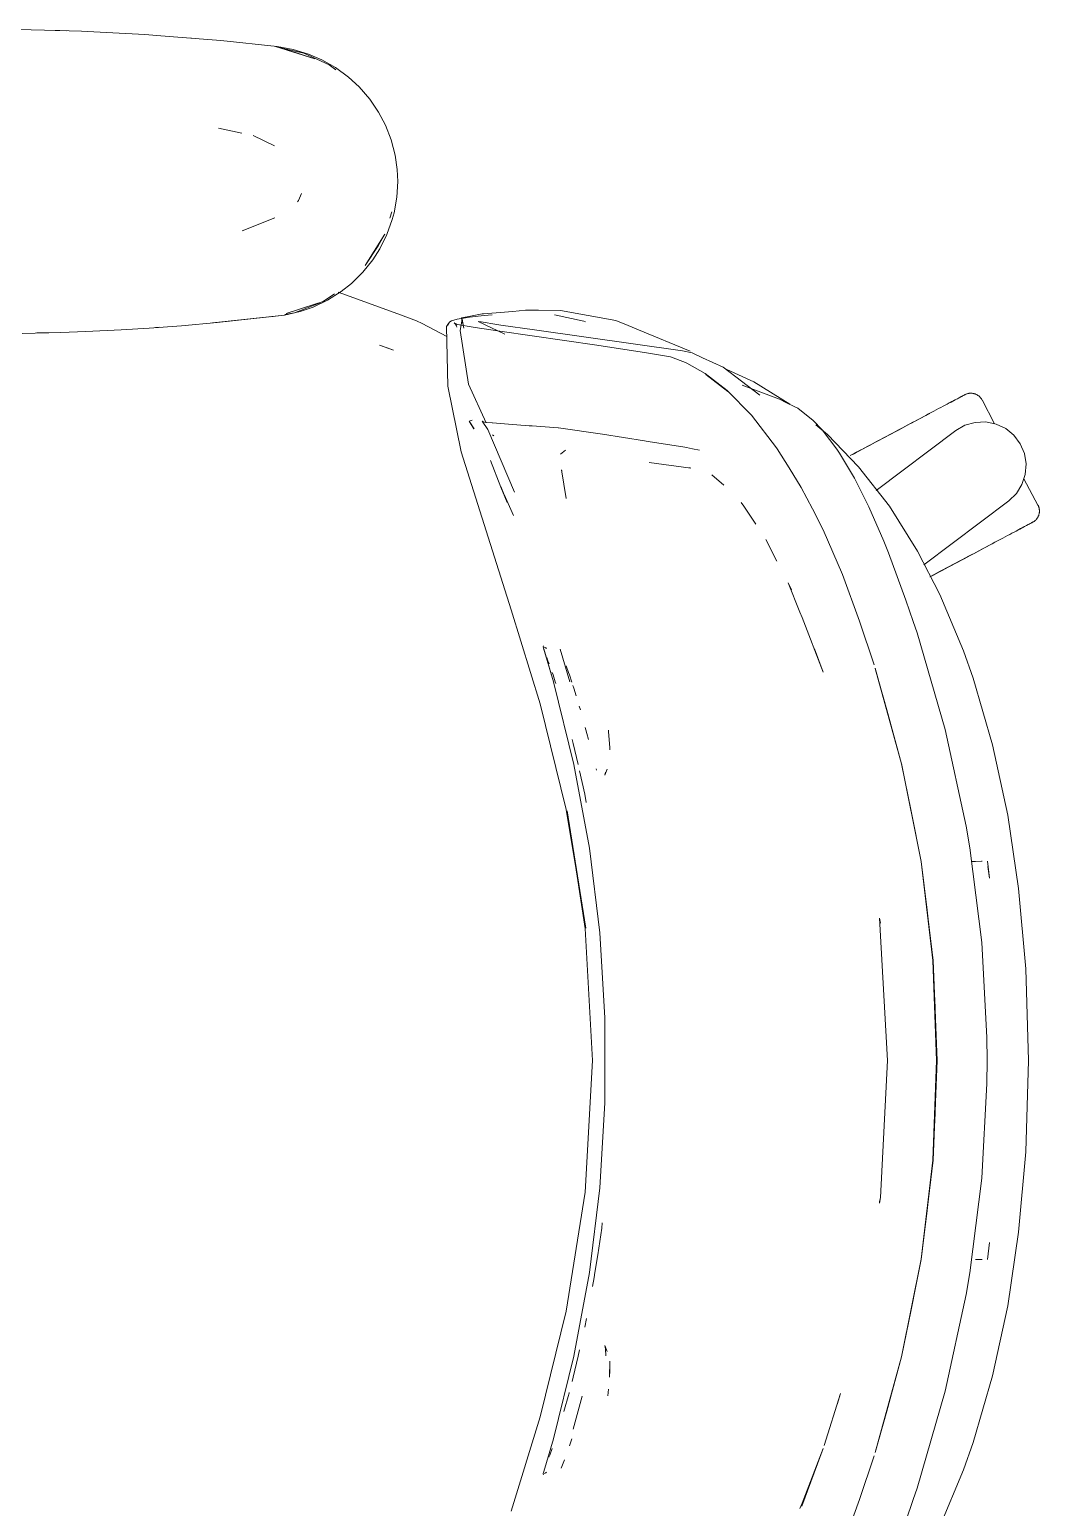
# Model space of a CAD drawing. Header units: millimetres. Extents: x 155920 to 295199, y -4084 to 97293.
# Drawn here: x 186859.9 to 187181.4, y 31673.4 to 32144.2 of the extents above; entities that cross this region are included whole.
import ezdxf

# ---------------------------------------------------------------- set-up
doc = ezdxf.new("R2010")
doc.units = ezdxf.units.MM
doc.header["$MEASUREMENT"] = 0
doc.layers.add('G-IMPT', color=8, linetype='CONTINUOUS', lineweight=9)
doc.layers.add('I-FURN', color=8, linetype='CONTINUOUS', lineweight=9)

msp = doc.modelspace()

# ---------------------------------------------------------------- linework, layer by layer
at = {"layer": 'G-IMPT'}
for p, q in [((186856.17, 32144.17), (186864.59, 32144)), ((186876.35, 32143.61), (186864.59, 32144)), ((186869.53, 32143.86), (186868.03, 32143.88)), ((186871.46, 32143.75), (186869.53, 32143.86)), ((186876.35, 32143.61), (186882.37, 32143.36)), ((186896.51, 32142.55), (186882.37, 32143.36)), ((186901.6, 32142.22), (186896.51, 32142.55)), ((186901.6, 32142.22), (186916.66, 32140.98)), ((186909.79, 32141.57), (186911.46, 32141.4)), ((186916.66, 32140.98), (186920.79, 32140.63)), ((186920.79, 32140.63), (186938.71, 32138.72)), ((186938.2, 32138.72), (186950.66, 32134.89)), ((186938.2, 32138.72), (186941.52, 32137.81)), ((186938.71, 32138.72), (186943.76, 32137.83)), ((186947.17, 32136.68), (186938.77, 32138.6)), ((186950.66, 32134.89), (186941.52, 32137.81)), ((186948.62, 32136.36), (186943.76, 32137.83)), ((186947.17, 32136.68), (186955.24, 32132.94)), ((186952.86, 32134.55), (186948.62, 32136.36)), ((186952.86, 32134.55), (186957.3, 32132.04)), ((186957.34, 32131.35), (186955.24, 32132.94)), ((186961.39, 32129.04), (186957.3, 32132.04)), ((186961.39, 32129.04), (186964.82, 32125.88)), ((186968.14, 32122.04), (186964.82, 32125.88)), ((186970.98, 32117.87), (186968.14, 32122.04)), ((186970.98, 32117.87), (186973.16, 32113.71)), ((186920, 32112.75), (186927.43, 32111.18)), ((186973.16, 32113.71), (186975, 32109)), ((186937.83, 32107.15), (186931.05, 32110.42)), ((186976.26, 32104.13), (186975, 32109)), ((186976.26, 32104.13), (186976.91, 32099.62)), ((186977.08, 32095.77), (186976.91, 32099.62)), ((186977.08, 32095.77), (186976.78, 32090.73)), ((186945.45, 32089.72), (186945.15, 32089.27)), ((186946.46, 32091.95), (186945.45, 32089.72)), ((186976.78, 32090.73), (186975.9, 32085.78)), ((186927.5, 32080.05), (186937.92, 32084.2)), ((186973.63, 32078.88), (186975.34, 32083.66)), ((186974.54, 32084.09), (186975.16, 32086.12)), ((186975.9, 32085.78), (186975.34, 32083.66)), ((186972.98, 32078.98), (186966.66, 32069.03)), ((186972.98, 32078.98), (186970.82, 32075.3)), ((186973.63, 32078.88), (186971.39, 32074.37)), ((186970.82, 32075.3), (186966.66, 32069.03)), ((186971.39, 32074.37), (186969.12, 32070.82)), ((186965.93, 32066.85), (186969.12, 32070.82)), ((186965.93, 32066.85), (186962.33, 32063.3)), ((186953.37, 32057.56), (186956.95, 32059.98)), ((186954.69, 32057.95), (186959.02, 32060.68)), ((186958.12, 32060.56), (186977.06, 32053.61)), ((186962.33, 32063.3), (186959.02, 32060.68)), ((186953.37, 32057.56), (186941.52, 32053.74)), ((186950.66, 32056.65), (186941.52, 32053.74)), ((186944.15, 32053.95), (186952.33, 32057.15)), ((186950.11, 32055.76), (186945.98, 32054.31)), ((186954.69, 32057.95), (186950.11, 32055.76)), ((186953.37, 32057.56), (186950.66, 32056.65)), ((187013.75, 32054.4), (187017.71, 32054.74)), ((187021.87, 32054.74), (187017.71, 32054.74)), ((187028.84, 32054.72), (187021.87, 32054.74)), ((187028.84, 32054.72), (187046.54, 32051.48)), ((186919.58, 32050.8), (186908.19, 32049.82)), ((186941.02, 32053.15), (186918.06, 32050.7)), ((186918.06, 32050.7), (186938.2, 32052.82)), ((186941.02, 32053.15), (186919.58, 32050.8)), ((186936.69, 32052.68), (186938.2, 32052.82)), ((186941.02, 32053.15), (186938.2, 32052.82)), ((186941.02, 32053.15), (186945.98, 32054.31)), ((186941.1, 32053.37), (186944.15, 32053.95)), ((186977.06, 32053.61), (186983.04, 32051.43)), ((186984.8, 32050.5), (186983.04, 32051.43)), ((186992.7, 32046.36), (186984.8, 32050.5)), ((186992.63, 32049.55), (186993.24, 32050.58)), ((186993.11, 32049.96), (186993.24, 32050.58)), ((186993.11, 32049.96), (186993.22, 32050.51)), ((186993.24, 32050.58), (186993.22, 32050.51)), ((186993.61, 32051.08), (186993.24, 32050.58)), ((186994.15, 32051.4), (186993.61, 32051.08)), ((186994.15, 32051.4), (186996.01, 32051.95)), ((186995.5, 32050.36), (186995, 32050.75)), ((186996.1, 32050.19), (186995, 32050.75)), ((186996.1, 32050.19), (186995.48, 32050.36)), ((186995.48, 32050.36), (187001.75, 32049.25)), ((186995.5, 32050.36), (186995.83, 32049.82)), ((186999.29, 32052.49), (186996.01, 32051.95)), ((186997.62, 32051.89), (186996.93, 32048.31)), ((186999.7, 32052.74), (186997.38, 32052.3)), ((186998.11, 32049.02), (186997.38, 32052.3)), ((186998.11, 32049.02), (186997.62, 32051.89)), ((186999.29, 32052.49), (186999.91, 32052.56)), ((187003.95, 32053.56), (186999.7, 32052.74)), ((186999.91, 32052.56), (187004.59, 32053.08)), ((187002.72, 32051.16), (187011.12, 32047.17)), ((187002.72, 32051.16), (187003.58, 32051.02)), ((187008.6, 32050.19), (187003.58, 32051.02)), ((187004.42, 32053.6), (187003.95, 32053.56)), ((187004.42, 32053.6), (187013.75, 32054.4)), ((187004.59, 32053.08), (187007.18, 32053.29)), ((187008.6, 32050.19), (187009.9, 32049.97)), ((187020.56, 32048.53), (187009.9, 32049.97)), ((187026.98, 32053.3), (187036.28, 32051.26)), ((187036.28, 32051.26), (187036.86, 32051.11)), ((187046.54, 32051.48), (187050.4, 32049.88)), ((186857.53, 32047.4), (186869.84, 32047.69)), ((186864.31, 32047.54), (186862.18, 32047.54)), ((186865.97, 32047.61), (186864.31, 32047.54)), ((186877.72, 32047.99), (186869.84, 32047.69)), ((186877.72, 32047.99), (186889.03, 32048.53)), ((186897.9, 32049.09), (186889.03, 32048.53)), ((186897.9, 32049.09), (186908.19, 32049.82)), ((186899.94, 32049.22), (186901.36, 32049.36)), ((186993.02, 32030.56), (186992.63, 32049.55)), ((186995.9, 32049.32), (186995.83, 32049.82)), ((186999.65, 32031.26), (186996.93, 32048.31)), ((187001.75, 32049.25), (187009.6, 32048.14)), ((187009.6, 32048.14), (187040.47, 32043.59)), ((187020.56, 32048.53), (187067.78, 32041.86)), ((187053.76, 32048.49), (187050.4, 32049.88)), ((187070.21, 32041.7), (187053.76, 32048.49)), ((186975.76, 32042.02), (186971.29, 32043.65)), ((186971.29, 32043.65), (186975.17, 32042.28)), ((186975.76, 32042.02), (186975.17, 32042.28)), ((187040.47, 32043.59), (187056.24, 32041.19)), ((187063.91, 32039.89), (187056.24, 32041.19)), ((187067.78, 32041.86), (187070.77, 32041.21)), ((187074.14, 32039.64), (187070.77, 32041.21)), ((187063.91, 32039.89), (187068.7, 32038.14)), ((187069.12, 32037.93), (187068.7, 32038.14)), ((187074.96, 32034.64), (187069.12, 32037.93)), ((187074.14, 32039.64), (187080.66, 32036.6)), ((187092.36, 32027.66), (187080.66, 32036.6)), ((187081.85, 32035.93), (187090.47, 32031.95)), ((186999.65, 32031.26), (187005.26, 32018.91)), ((187074.96, 32034.64), (187081.93, 32029.22)), ((187082.13, 32028.92), (187075.18, 32034.31)), ((187075.18, 32034.31), (187078.56, 32031.72)), ((187082.13, 32028.92), (187078.56, 32031.72)), ((187090.47, 32031.95), (187101.92, 32024.83)), ((186993.02, 32030.56), (186997.21, 32009.61)), ((187089.66, 32021.32), (187081.93, 32029.22)), ((187086.71, 32030.89), (187098.61, 32026.38)), ((187100.84, 32025.31), (187098.61, 32026.38)), ((187103.28, 32024.14), (187100.84, 32025.31)), ((187104.41, 32023.52), (187103.28, 32024.14)), ((187104.41, 32023.52), (187109.28, 32019.66)), ((186999.79, 32019.44), (186999.85, 32019.45)), ((186999.79, 32019.44), (187001.38, 32016.97)), ((187000.72, 32019.73), (186999.85, 32019.45)), ((187001.38, 32016.97), (186999.85, 32019.45)), ((186999.85, 32019.45), (187001.34, 32016.99)), ((187004.71, 32019.14), (187003.99, 32019.43)), ((187003.99, 32019.43), (187005.75, 32016.76)), ((187004.71, 32019.14), (187004.73, 32019.14)), ((187007.11, 32018.84), (187004.73, 32019.14)), ((187007.11, 32018.84), (187007.19, 32018.84)), ((187011.06, 32018.54), (187007.19, 32018.84)), ((187018.92, 32017.98), (187011.06, 32018.54)), ((187019.91, 32017.91), (187018.92, 32017.98)), ((187028.15, 32017.29), (187019.91, 32017.91)), ((187028.15, 32017.29), (187028.23, 32017.28)), ((187042.3, 32015.25), (187028.23, 32017.28)), ((187089.66, 32021.32), (187097.68, 32010.88)), ((187109.28, 32019.66), (187112.17, 32016.64)), ((187113.84, 32015.22), (187110.17, 32018.22)), ((187005.75, 32016.76), (187014.19, 31996.78)), ((187007.21, 32015.04), (187007.64, 32014.77)), ((187042.3, 32015.25), (187055.66, 32013.13)), ((187055.66, 32013.13), (187056.17, 32013.05)), ((187056.78, 32012.96), (187056.17, 32013.05)), ((187056.78, 32012.96), (187068.5, 32011.15)), ((187112.17, 32016.64), (187116.89, 32010.51)), ((187113.84, 32015.22), (187123.8, 32004.92)), ((187013.2, 31959.37), (186997.21, 32009.61)), ((187028.89, 32008.9), (187030.53, 32010.18)), ((187068.5, 32011.15), (187068.97, 32011.08)), ((187070.95, 32010.66), (187068.97, 32011.08)), ((187073.12, 32010.2), (187070.95, 32010.66)), ((187097.85, 32010.63), (187097.68, 32010.88)), ((187101.73, 32004.53), (187097.85, 32010.63)), ((187116.89, 32010.51), (187117.75, 32009.22)), ((187122.49, 32001.22), (187117.75, 32009.22)), ((187009.89, 31998.42), (187006.64, 32006.89)), ((187029.24, 32003.95), (187030.64, 31994.79)), ((187029.24, 32003.95), (187029.29, 32003.6)), ((187057.08, 32006.28), (187070.43, 32004.5)), ((187070.43, 32004.5), (187069.96, 32004.64)), ((187101.73, 32004.53), (187105.5, 31998.3)), ((187133.61, 31992.32), (187123.8, 32004.92)), ((187011.91, 31993.52), (187009.89, 31998.63)), ((187009.89, 31998.63), (187011.91, 31993.51)), ((187009.89, 31998.42), (187011.91, 31993.52)), ((187080.93, 31999), (187077.02, 32002.34)), ((187109.07, 31991.51), (187105.5, 31998.3)), ((187122.79, 32000.62), (187122.49, 32001.22)), ((187122.79, 32000.62), (187126.79, 31992.61)), ((187010.91, 31996.04), (187013.96, 31989.33)), ((187087.21, 31992.37), (187086.45, 31993.47)), ((187087.21, 31992.37), (187090.7, 31987.23)), ((187109.07, 31991.51), (187112.46, 31984.78)), ((187127.01, 31992.17), (187126.79, 31992.61)), ((187127.01, 31992.17), (187131.78, 31981.21)), ((187142.58, 31978.03), (187133.61, 31992.32)), ((187090.7, 31987.23), (187091.09, 31986.66)), ((187118.63, 31970.56), (187112.46, 31984.78)), ((187094.23, 31981.76), (187097.77, 31974.79)), ((187131.78, 31981.21), (187133.26, 31977.53)), ((187138.86, 31962.45), (187133.26, 31977.53)), ((187149.67, 31964.25), (187142.58, 31978.03)), ((187124.09, 31955.68), (187118.63, 31970.56)), ((187105.13, 31958.6), (187101.4, 31967.92)), ((187101.4, 31967.92), (187102.4, 31965.68)), ((187138.86, 31962.45), (187141.21, 31955.63)), ((187157.19, 31946.28), (187149.67, 31964.25)), ((187022.38, 31929.39), (187013.2, 31959.37)), ((187105.79, 31956.87), (187105.13, 31958.6)), ((187112.5, 31939.42), (187105.79, 31956.87)), ((187124.09, 31955.68), (187128.74, 31941.82)), ((187142.4, 31952.03), (187141.21, 31955.63)), ((187142.4, 31952.03), (187151.34, 31921.2)), ((187023.34, 31947.56), (187023.48, 31947.81)), ((187026.61, 31936.34), (187023.34, 31947.56)), ((187026.61, 31936.34), (187023.5, 31947.16)), ((187023.55, 31946.87), (187023.5, 31947.16)), ((187026.61, 31936.34), (187023.55, 31946.87)), ((187024.44, 31947.02), (187023.82, 31947.41)), ((187024.44, 31947.02), (187024.22, 31947.17)), ((187031.81, 31936.34), (187028.77, 31946.76)), ((187112.5, 31939.42), (187109.78, 31946.85)), ((187024.89, 31943.09), (187024.49, 31944.16)), ((187025.23, 31942.12), (187024.89, 31943.09)), ((187157.19, 31946.28), (187160.26, 31937.54)), ((187026.22, 31939.37), (187026.51, 31938.57)), ((187027.24, 31936.34), (187026.51, 31938.57)), ((187030.68, 31941.52), (187031.44, 31939.36)), ((187031.7, 31938.64), (187031.44, 31939.36)), ((187031.7, 31938.64), (187032.47, 31936.33)), ((187132.83, 31927.51), (187129.06, 31940.67)), ((187137.49, 31910.26), (187129.06, 31940.67)), ((187137.49, 31910.26), (187129.1, 31940.76)), ((187160.26, 31937.54), (187166.44, 31916.3)), ((187033.16, 31910.02), (187026.61, 31936.34)), ((187027.24, 31936.34), (187027.39, 31935.88)), ((187032.85, 31935.2), (187033.1, 31934.42)), ((187033.1, 31934.42), (187033.88, 31931.92)), ((187022.38, 31929.39), (187030.7, 31895.71)), ((187034.87, 31928.63), (187035.21, 31927.51)), ((187132.83, 31927.51), (187137.49, 31910.26)), ((187036.78, 31921.84), (187037.78, 31917.98)), ((187036.78, 31921.84), (187037.17, 31920.31)), ((187044.21, 31920.49), (187044.17, 31920.97)), ((187044.48, 31916.78), (187044.21, 31920.49)), ((187158.01, 31890.41), (187151.34, 31921.2)), ((187032.93, 31916.76), (187032.59, 31918.04)), ((187034.48, 31910.01), (187032.93, 31916.76)), ((187044.48, 31916.78), (187044.58, 31915.41)), ((187044.58, 31914.71), (187044.58, 31915.41)), ((187166.44, 31916.3), (187171.25, 31893.94)), ((187033.16, 31910.02), (187038.09, 31883.36)), ((187143.66, 31879.14), (187137.44, 31910.38)), ((187137.44, 31910.38), (187143.66, 31879.21)), ((187137.49, 31910.26), (187140.56, 31895.24)), ((187036.64, 31900.61), (187034.93, 31908.03)), ((187040.38, 31908.22), (187040.24, 31908.63)), ((187043.05, 31906.62), (187043.73, 31908.57)), ((187043.05, 31906.62), (187043.26, 31907.66)), ((187037.11, 31897.98), (187036.64, 31900.61)), ((187030.7, 31895.71), (187036.96, 31857.97)), ((187036.69, 31857.79), (187030.96, 31895.33)), ((187036.96, 31857.97), (187030.96, 31895.33)), ((187143.66, 31879.14), (187140.56, 31895.24)), ((187159.19, 31883.49), (187158.01, 31890.41)), ((187174.74, 31870.52), (187171.25, 31893.94)), ((187038.09, 31883.36), (187041.39, 31856.44)), ((187163.01, 31853.32), (187159.19, 31883.49)), ((187147.48, 31847.62), (187143.66, 31879.21)), ((187145.6, 31863.66), (187143.66, 31879.14)), ((187147.44, 31847.58), (187143.66, 31879.14)), ((187159.74, 31879.13), (187160.99, 31879.18)), ((187163.08, 31879.25), (187160.99, 31879.18)), ((187163.08, 31879.25), (187162.97, 31879.25)), ((187164.84, 31879.22), (187165.49, 31873.8)), ((187164.92, 31877.57), (187165.49, 31873.8)), ((187177.01, 31844.95), (187174.74, 31870.52)), ((187145.6, 31863.66), (187147.44, 31847.58)), ((187036.69, 31857.79), (187039.05, 31815.8)), ((187130.44, 31861.08), (187130.48, 31860.84)), ((187130.72, 31859.53), (187130.48, 31860.84)), ((187132.99, 31815.8), (187130.49, 31861.15)), ((187130.49, 31861.15), (187130.72, 31859.53)), ((187043.04, 31829.37), (187041.39, 31856.44)), ((187164.62, 31823.12), (187163.01, 31853.32)), ((187147.44, 31847.58), (187148.12, 31832.69)), ((187147.44, 31847.58), (187148.59, 31815.8)), ((187148.81, 31815.81), (187147.48, 31847.62)), ((187177.85, 31815.8), (187177.01, 31844.95)), ((187043.04, 31802.24), (187043.04, 31829.37)), ((187148.12, 31832.69), (187148.59, 31815.8)), ((187164.62, 31823.12), (187164.72, 31815.8)), ((187036.69, 31773.82), (187039.05, 31815.8)), ((187133.04, 31815.8), (187130.72, 31772.08)), ((187132.99, 31815.8), (187130.72, 31772.08)), ((187147.44, 31784.03), (187148.59, 31815.8)), ((187147.48, 31783.99), (187148.81, 31815.81)), ((187148.12, 31798.92), (187148.59, 31815.8)), ((187164.62, 31808.49), (187164.72, 31815.8)), ((187177.01, 31786.66), (187177.85, 31815.8)), ((187164.62, 31808.49), (187163.01, 31778.29)), ((187043.04, 31802.24), (187041.39, 31775.17)), ((187148.12, 31798.92), (187147.44, 31784.03)), ((187174.74, 31761.09), (187177.01, 31786.66)), ((187147.44, 31784.03), (187143.66, 31752.47)), ((187147.48, 31783.99), (187143.66, 31752.4)), ((187147.44, 31784.03), (187145.6, 31767.95)), ((187163.01, 31778.29), (187159.19, 31748.12)), ((187030.7, 31735.9), (187036.69, 31773.82)), ((187038.09, 31748.25), (187041.39, 31775.17)), ((187130.44, 31770.53), (187130.48, 31770.77)), ((187130.72, 31772.08), (187130.46, 31770.3)), ((187130.72, 31772.08), (187130.48, 31770.77)), ((187143.66, 31752.47), (187145.6, 31767.95)), ((187042.01, 31762.41), (187042.19, 31764.07)), ((187040.72, 31753.88), (187042.01, 31762.41)), ((187171.25, 31737.67), (187174.74, 31761.09)), ((187040.72, 31753.88), (187039.86, 31748.26)), ((187164.84, 31752.39), (187165.49, 31757.8)), ((187137.49, 31721.35), (187143.66, 31752.47)), ((187137.49, 31721.35), (187143.66, 31752.4)), ((187143.66, 31752.47), (187140.56, 31736.37)), ((187160.99, 31752.43), (187163.08, 31752.36)), ((187163.08, 31752.36), (187162.97, 31752.36)), ((187033.16, 31721.59), (187038.09, 31748.25)), ((187039.06, 31743.73), (187039.62, 31746.63)), ((187039.86, 31748.26), (187039.62, 31746.63)), ((187159.19, 31748.12), (187158.01, 31741.2)), ((187151.34, 31710.41), (187158.01, 31741.2)), ((187030.7, 31735.9), (187022.38, 31702.22)), ((187137.49, 31721.35), (187140.56, 31736.37)), ((187166.44, 31715.31), (187171.25, 31737.67)), ((187037.14, 31733.62), (187036.6, 31730.81)), ((187033.16, 31721.59), (187026.61, 31695.27)), ((187032.93, 31714.85), (187034.48, 31721.6)), ((187034.94, 31723.58), (187034.48, 31721.6)), ((187043.26, 31723.95), (187043.05, 31724.99)), ((187043.05, 31724.99), (187043.73, 31723.04)), ((187043.26, 31723.95), (187043.3, 31721.64)), ((187043.31, 31721.78), (187043.3, 31721.64)), ((187137.49, 31721.35), (187129.06, 31690.94)), ((187137.49, 31721.35), (187129.1, 31690.85)), ((187132.83, 31704.1), (187137.49, 31721.35)), ((187044.59, 31719.94), (187044.5, 31714.88)), ((187044.5, 31714.88), (187044.58, 31717.15)), ((187044.59, 31719.94), (187044.58, 31717.15)), ((187032.93, 31714.85), (187032.59, 31713.55)), ((187044.19, 31711.09), (187043.97, 31708.99)), ((187160.26, 31694.07), (187166.44, 31715.31)), ((187031.31, 31708.69), (187030.19, 31704.7)), ((187031.31, 31708.69), (187031.63, 31709.83)), ((187031.63, 31709.83), (187031.67, 31710.01)), ((187032.9, 31698.37), (187035.83, 31708.83)), ((187118.03, 31709.66), (187112.78, 31693.17)), ((187118.03, 31709.66), (187116.96, 31706.23)), ((187151.34, 31710.41), (187142.4, 31679.58)), ((187013.2, 31672.24), (187022.38, 31702.22)), ((187030.19, 31704.7), (187029.99, 31704.01)), ((187132.83, 31704.1), (187129.06, 31690.94)), ((187026.61, 31695.27), (187023.54, 31684.84)), ((187032.45, 31695.28), (187031.73, 31693.06)), ((187112.5, 31692.19), (187105.68, 31673.78)), ((187112.5, 31692.19), (187105.79, 31674.74)), ((187160.26, 31694.07), (187157.19, 31685.33)), ((187025.45, 31690.07), (187025.21, 31689.41)), ((187025.45, 31690.07), (187026.2, 31692.17)), ((187029.74, 31687.52), (187029.13, 31685.86)), ((187029.74, 31687.52), (187030.11, 31688.53)), ((187128.74, 31689.79), (187124.09, 31675.93)), ((187023.34, 31684.05), (187023.4, 31684.27)), ((187023.43, 31683.81), (187023.34, 31684.05)), ((187023.4, 31684.27), (187023.47, 31684.57)), ((187023.47, 31684.57), (187023.54, 31684.84)), ((187024.44, 31684.59), (187023.82, 31684.2)), ((187024.44, 31684.59), (187024.22, 31684.44)), ((187157.19, 31685.33), (187149.67, 31667.36)), ((187142.4, 31679.58), (187141.21, 31675.98)), ((187105.79, 31674.74), (187105.13, 31673.01)), ((187118.63, 31661.05), (187124.09, 31675.93)), ((187138.8, 31669.04), (187141.21, 31675.98))]:
    msp.add_line(p, q, dxfattribs=at)
at = {"layer": 'I-FURN'}
for p, q in [((187154.53, 32026.2), (187155, 32026.45)), ((187155.23, 32026.58), (187154.79, 32026.34)), ((187155, 32026.45), (187155.43, 32026.68)), ((187155.64, 32026.8), (187155.23, 32026.58)), ((187155.43, 32026.68), (187155.82, 32026.89)), ((187156.02, 32026.99), (187155.64, 32026.8)), ((187155.82, 32026.89), (187156.17, 32027.08)), ((187156.35, 32027.17), (187156.02, 32026.99)), ((187156.17, 32027.08), (187156.49, 32027.25)), ((187156.65, 32027.33), (187156.35, 32027.17)), ((187156.49, 32027.25), (187156.77, 32027.4)), ((187156.91, 32027.47), (187156.65, 32027.33)), ((187156.77, 32027.4), (187157.01, 32027.52)), ((187157.13, 32027.58), (187156.91, 32027.47)), ((187157.01, 32027.52), (187157.21, 32027.63)), ((187157.31, 32027.68), (187157.13, 32027.58)), ((187157.21, 32027.63), (187157.38, 32027.72)), ((187157.45, 32027.75), (187157.31, 32027.68)), ((187157.38, 32027.72), (187157.5, 32027.78)), ((187157.55, 32027.81), (187157.45, 32027.75)), ((187157.5, 32027.78), (187157.58, 32027.83)), ((187157.61, 32027.84), (187157.55, 32027.81)), ((187157.58, 32027.83), (187157.62, 32027.85)), ((187157.63, 32027.85), (187157.61, 32027.84)), ((187157.62, 32027.85), (187157.63, 32027.85)), ((187157.63, 32027.85), (187157.77, 32027.92)), ((187157.77, 32027.92), (187157.92, 32027.99)), ((187157.92, 32027.99), (187158.07, 32028.05)), ((187158.07, 32028.05), (187158.22, 32028.11)), ((187158.22, 32028.11), (187158.37, 32028.16)), ((187158.37, 32028.16), (187158.53, 32028.2)), ((187158.53, 32028.2), (187158.68, 32028.24)), ((187158.68, 32028.24), (187158.84, 32028.27)), ((187158.84, 32028.27), (187159, 32028.29)), ((187159, 32028.29), (187159.16, 32028.31)), ((187159.16, 32028.31), (187159.32, 32028.32)), ((187159.32, 32028.32), (187159.48, 32028.32)), ((187159.48, 32028.32), (187159.65, 32028.32)), ((187159.65, 32028.32), (187159.81, 32028.31)), ((187159.81, 32028.31), (187159.97, 32028.3)), ((187159.97, 32028.3), (187160.13, 32028.28)), ((187160.13, 32028.28), (187160.29, 32028.25)), ((187160.29, 32028.25), (187160.44, 32028.22)), ((187160.44, 32028.22), (187160.6, 32028.18)), ((187160.6, 32028.18), (187160.75, 32028.13)), ((187160.75, 32028.13), (187160.91, 32028.08)), ((187160.91, 32028.08), (187161.06, 32028.02)), ((187161.06, 32028.02), (187161.2, 32027.95)), ((187161.2, 32027.95), (187161.35, 32027.88)), ((187161.35, 32027.88), (187161.49, 32027.81)), ((187161.49, 32027.81), (187161.63, 32027.73)), ((187161.63, 32027.73), (187161.77, 32027.64)), ((187161.77, 32027.64), (187161.9, 32027.55)), ((187161.9, 32027.55), (187162.03, 32027.45)), ((187162.03, 32027.45), (187162.15, 32027.35)), ((187162.15, 32027.35), (187162.27, 32027.24)), ((187162.27, 32027.24), (187162.39, 32027.13)), ((187162.39, 32027.13), (187162.5, 32027.01)), ((187162.5, 32027.01), (187162.6, 32026.89)), ((187162.6, 32026.89), (187162.7, 32026.76)), ((187162.7, 32026.76), (187162.8, 32026.63)), ((187162.8, 32026.63), (187162.89, 32026.5)), ((187162.89, 32026.5), (187162.98, 32026.36)), ((187145.61, 32021.46), (187146.46, 32021.91)), ((187146.91, 32022.15), (187146.07, 32021.71)), ((187147.72, 32022.58), (187146.91, 32022.15)), ((187148.51, 32023), (187147.72, 32022.58)), ((187149.27, 32023.41), (187148.51, 32023)), ((187150, 32023.8), (187149.27, 32023.41)), ((187150.71, 32024.17), (187150, 32023.8)), ((187151.39, 32024.53), (187150.71, 32024.17)), ((187152.04, 32024.88), (187151.39, 32024.53)), ((187152.65, 32025.21), (187152.04, 32024.88)), ((187153.24, 32025.52), (187152.65, 32025.21)), ((187152.93, 32025.35), (187153.49, 32025.65)), ((187153.79, 32025.81), (187153.24, 32025.52)), ((187153.49, 32025.65), (187154.03, 32025.94)), ((187154.3, 32026.08), (187153.79, 32025.81)), ((187154.03, 32025.94), (187154.53, 32026.2)), ((187154.79, 32026.34), (187154.3, 32026.08)), ((187162.98, 32026.36), (187163.06, 32026.22)), ((187163.06, 32026.22), (187163.08, 32026.18)), ((187167.11, 32018.6), (187163.08, 32026.18)), ((187137.75, 32017.28), (187136.76, 32016.76)), ((187137.22, 32017), (187138.2, 32017.52)), ((187138.73, 32017.8), (187137.75, 32017.28)), ((187138.2, 32017.52), (187139.18, 32018.04)), ((187139.7, 32018.32), (187138.73, 32017.8)), ((187139.18, 32018.04), (187140.14, 32018.55)), ((187140.65, 32018.83), (187139.7, 32018.32)), ((187140.14, 32018.55), (187141.09, 32019.06)), ((187141.6, 32019.33), (187140.65, 32018.83)), ((187141.09, 32019.06), (187142.03, 32019.56)), ((187142.53, 32019.82), (187141.6, 32019.33)), ((187142.03, 32019.56), (187142.95, 32020.05)), ((187143.44, 32020.31), (187142.53, 32019.82)), ((187142.95, 32020.05), (187143.86, 32020.53)), ((187144.34, 32020.78), (187143.44, 32020.31)), ((187143.86, 32020.53), (187144.74, 32021)), ((187145.22, 32021.25), (187144.34, 32020.78)), ((187144.74, 32021), (187145.61, 32021.46)), ((187146.07, 32021.71), (187145.22, 32021.25)), ((187154.73, 32016.41), (187157.65, 32018.1)), ((187157.65, 32018.1), (187160.89, 32019.04)), ((187160.89, 32019.04), (187164.26, 32019.18)), ((187164.26, 32019.18), (187167.57, 32018.51)), ((187167.57, 32018.51), (187170.62, 32017.07)), ((187170.62, 32017.07), (187173.23, 32014.94)), ((187128.75, 32012.5), (187127.76, 32011.97)), ((187128.22, 32012.21), (187129.21, 32012.74)), ((187129.75, 32013.03), (187128.75, 32012.5)), ((187129.21, 32012.74), (187130.21, 32013.27)), ((187129.42, 31997.33), (187154.73, 32016.41)), ((187130.75, 32013.56), (187129.75, 32013.03)), ((187130.21, 32013.27), (187131.21, 32013.81)), ((187131.76, 32014.09), (187130.75, 32013.56)), ((187131.21, 32013.81), (187132.22, 32014.34)), ((187132.76, 32014.63), (187131.76, 32014.09)), ((187132.22, 32014.34), (187133.22, 32014.88)), ((187133.77, 32015.16), (187132.76, 32014.63)), ((187133.22, 32014.88), (187134.23, 32015.41)), ((187134.77, 32015.7), (187133.77, 32015.16)), ((187134.23, 32015.41), (187135.23, 32015.94)), ((187135.77, 32016.23), (187134.77, 32015.7)), ((187135.23, 32015.94), (187136.23, 32016.47)), ((187136.76, 32016.76), (187135.77, 32016.23)), ((187136.23, 32016.47), (187137.22, 32017)), ((187173.23, 32014.94), (187175.26, 32012.24)), ((187122.03, 32008.92), (187121.12, 32008.44)), ((187121.54, 32008.66), (187122.45, 32009.15)), ((187122.95, 32009.41), (187122.03, 32008.92)), ((187122.45, 32009.15), (187123.38, 32009.64)), ((187123.89, 32009.91), (187122.95, 32009.41)), ((187123.38, 32009.64), (187124.33, 32010.14)), ((187124.84, 32010.42), (187123.89, 32009.91)), ((187124.33, 32010.14), (187125.28, 32010.65)), ((187125.8, 32010.93), (187124.84, 32010.42)), ((187125.28, 32010.65), (187126.25, 32011.17)), ((187126.78, 32011.45), (187125.8, 32010.93)), ((187126.25, 32011.17), (187127.23, 32011.69)), ((187127.76, 32011.97), (187126.78, 32011.45)), ((187127.23, 32011.69), (187128.22, 32012.21)), ((187175.26, 32012.24), (187176.59, 32009.14)), ((187176.59, 32009.14), (187177.14, 32005.81)), ((187177.14, 32005.81), (187176.87, 32002.45)), ((187175.8, 31999.25), (187174.01, 31996.39)), ((187176.87, 32002.45), (187175.8, 31999.25)), ((187180.89, 31992.69), (187176.42, 32001.1)), ((187171.58, 31994.05), (187144.51, 31973.66)), ((187174.01, 31996.39), (187171.58, 31994.05)), ((187180.85, 31988.82), (187180.76, 31988.68)), ((187180.92, 31988.96), (187180.85, 31988.82)), ((187180.89, 31992.69), (187180.96, 31992.54)), ((187180.99, 31989.11), (187180.92, 31988.96)), ((187180.96, 31992.54), (187181.03, 31992.4)), ((187181.06, 31989.26), (187180.99, 31989.11)), ((187181.03, 31992.4), (187181.09, 31992.25)), ((187181.12, 31989.41), (187181.06, 31989.26)), ((187181.09, 31992.25), (187181.15, 31992.09)), ((187181.17, 31989.56), (187181.12, 31989.41)), ((187181.15, 31992.09), (187181.19, 31991.94)), ((187181.21, 31989.71), (187181.17, 31989.56)), ((187181.19, 31991.94), (187181.24, 31991.79)), ((187181.25, 31989.87), (187181.21, 31989.71)), ((187181.24, 31991.79), (187181.27, 31991.63)), ((187181.29, 31990.03), (187181.25, 31989.87)), ((187181.27, 31991.63), (187181.3, 31991.47)), ((187181.32, 31990.19), (187181.29, 31990.03)), ((187181.3, 31991.47), (187181.33, 31991.31)), ((187181.34, 31990.35), (187181.32, 31990.19)), ((187181.33, 31991.31), (187181.35, 31991.15)), ((187181.35, 31990.51), (187181.34, 31990.35)), ((187181.35, 31991.15), (187181.36, 31990.99)), ((187181.36, 31990.67), (187181.35, 31990.51)), ((187181.36, 31990.99), (187181.36, 31990.83)), ((187181.36, 31990.83), (187181.36, 31990.67)), ((187172.62, 31983.73), (187173.29, 31984.08)), ((187173.29, 31984.08), (187173.92, 31984.42)), ((187173.92, 31984.42), (187174.52, 31984.74)), ((187174.83, 31984.9), (187174.25, 31984.59)), ((187174.52, 31984.74), (187175.09, 31985.04)), ((187175.38, 31985.19), (187174.83, 31984.9)), ((187175.09, 31985.04), (187175.63, 31985.32)), ((187175.9, 31985.47), (187175.38, 31985.19)), ((187175.63, 31985.32), (187176.13, 31985.59)), ((187176.38, 31985.72), (187175.9, 31985.47)), ((187176.13, 31985.59), (187176.59, 31985.84)), ((187176.83, 31985.96), (187176.38, 31985.72)), ((187176.59, 31985.84), (187177.02, 31986.06)), ((187177.24, 31986.18), (187176.83, 31985.96)), ((187177.02, 31986.06), (187177.41, 31986.27)), ((187177.61, 31986.38), (187177.24, 31986.18)), ((187177.41, 31986.27), (187177.77, 31986.46)), ((187177.95, 31986.56), (187177.61, 31986.38)), ((187177.77, 31986.46), (187178.09, 31986.63)), ((187178.24, 31986.71), (187177.95, 31986.56)), ((187178.09, 31986.63), (187178.37, 31986.78)), ((187178.5, 31986.85), (187178.24, 31986.71)), ((187178.37, 31986.78), (187178.61, 31986.91)), ((187178.72, 31986.97), (187178.5, 31986.85)), ((187178.61, 31986.91), (187178.81, 31987.02)), ((187178.9, 31987.06), (187178.72, 31986.97)), ((187178.81, 31987.02), (187178.97, 31987.1)), ((187179.04, 31987.14), (187178.9, 31987.06)), ((187178.97, 31987.1), (187179.09, 31987.17)), ((187179.14, 31987.19), (187179.04, 31987.14)), ((187179.09, 31987.17), (187179.18, 31987.21)), ((187179.2, 31987.22), (187179.14, 31987.19)), ((187179.18, 31987.21), (187179.22, 31987.23)), ((187179.22, 31987.24), (187179.2, 31987.22)), ((187179.26, 31987.26), (187179.22, 31987.24)), ((187179.22, 31987.23), (187179.22, 31987.24)), ((187179.4, 31987.34), (187179.26, 31987.26)), ((187179.54, 31987.42), (187179.4, 31987.34)), ((187179.67, 31987.51), (187179.54, 31987.42)), ((187179.8, 31987.61), (187179.67, 31987.51)), ((187179.93, 31987.71), (187179.8, 31987.61)), ((187180.05, 31987.82), (187179.93, 31987.71)), ((187180.16, 31987.93), (187180.05, 31987.82)), ((187180.28, 31988.04), (187180.16, 31987.93)), ((187180.38, 31988.16), (187180.28, 31988.04)), ((187180.49, 31988.29), (187180.38, 31988.16)), ((187180.58, 31988.42), (187180.49, 31988.29)), ((187180.68, 31988.55), (187180.58, 31988.42)), ((187180.76, 31988.68), (187180.68, 31988.55)), ((187163.62, 31978.94), (187164.55, 31979.43)), ((187165.04, 31979.69), (187164.12, 31979.21)), ((187164.55, 31979.43), (187165.45, 31979.91)), ((187165.45, 31979.91), (187166.34, 31980.39)), ((187166.34, 31980.39), (187167.21, 31980.85)), ((187167.21, 31980.85), (187168.05, 31981.3)), ((187168.05, 31981.3), (187168.88, 31981.74)), ((187168.88, 31981.74), (187169.68, 31982.16)), ((187169.68, 31982.16), (187170.46, 31982.57)), ((187170.46, 31982.57), (187171.21, 31982.97)), ((187171.21, 31982.97), (187171.93, 31983.36)), ((187171.93, 31983.36), (187172.62, 31983.73)), ((187154.82, 31974.26), (187155.82, 31974.79)), ((187156.36, 31975.08), (187155.36, 31974.55)), ((187155.82, 31974.79), (187156.83, 31975.33)), ((187157.36, 31975.61), (187156.36, 31975.08)), ((187156.83, 31975.33), (187157.82, 31975.86)), ((187158.36, 31976.14), (187157.36, 31975.61)), ((187157.82, 31975.86), (187158.81, 31976.38)), ((187159.35, 31976.67), (187158.36, 31976.14)), ((187158.81, 31976.38), (187159.8, 31976.91)), ((187160.32, 31977.19), (187159.35, 31976.67)), ((187159.8, 31976.91), (187160.77, 31977.42)), ((187161.29, 31977.7), (187160.32, 31977.19)), ((187160.77, 31977.42), (187161.74, 31977.94)), ((187162.25, 31978.21), (187161.29, 31977.7)), ((187161.74, 31977.94), (187162.69, 31978.44)), ((187163.19, 31978.71), (187162.25, 31978.21)), ((187162.69, 31978.44), (187163.62, 31978.94)), ((187164.12, 31979.21), (187163.19, 31978.71)), ((187147.4, 31970.31), (187146.44, 31969.8)), ((187146.88, 31970.04), (187147.85, 31970.55)), ((187148.37, 31970.83), (187147.4, 31970.31)), ((187147.85, 31970.55), (187148.83, 31971.07)), ((187149.36, 31971.36), (187148.37, 31970.83)), ((187148.83, 31971.07), (187149.81, 31971.6)), ((187150.35, 31971.88), (187149.36, 31971.36)), ((187149.81, 31971.6), (187150.81, 31972.13)), ((187151.35, 31972.41), (187150.35, 31971.88)), ((187150.81, 31972.13), (187151.81, 31972.66)), ((187152.35, 31972.95), (187151.35, 31972.41)), ((187151.81, 31972.66), (187152.81, 31973.19)), ((187153.35, 31973.48), (187152.35, 31972.95)), ((187152.81, 31973.19), (187153.81, 31973.73)), ((187154.36, 31974.01), (187153.35, 31973.48)), ((187153.81, 31973.73), (187154.82, 31974.26)), ((187155.36, 31974.55), (187154.36, 31974.01))]:
    msp.add_line(p, q, dxfattribs=at)

doc.saveas('drawing.dxf')
